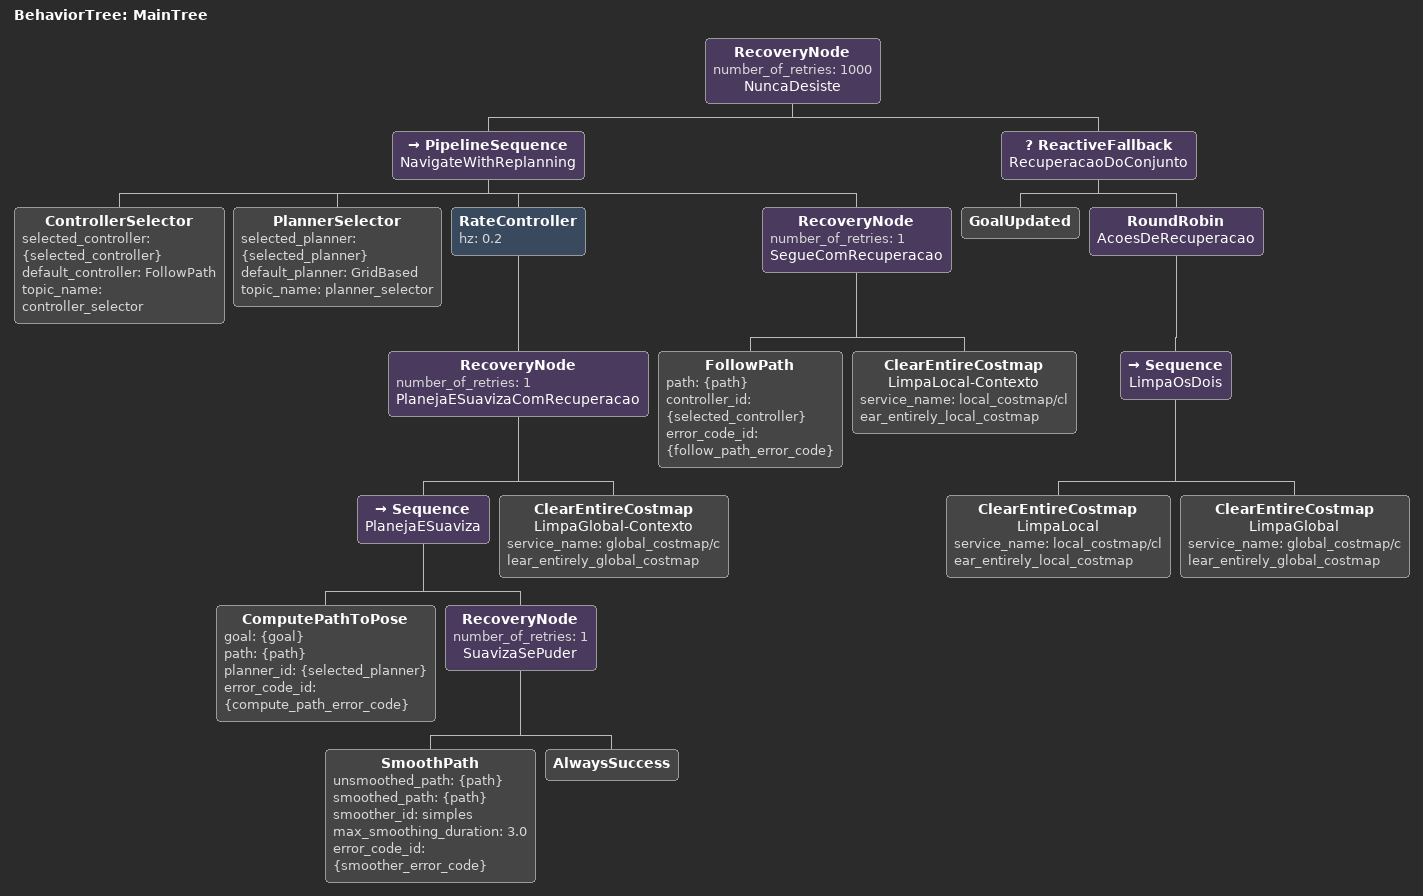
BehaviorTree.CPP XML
<root BTCPP_format="4" main_tree_to_execute="MainTree">
  <BehaviorTree ID="MainTree">
    <RecoveryNode number_of_retries="1000" name="NuncaDesiste">
      <PipelineSequence name="NavigateWithReplanning">
        <ControllerSelector selected_controller="{selected_controller}" default_controller="FollowPath" topic_name="controller_selector"/>
        <PlannerSelector selected_planner="{selected_planner}" default_planner="GridBased" topic_name="planner_selector"/>
        <!-- 19-08: plano a 1 Hz reintroduzia balanço mesmo quando a rota
             anterior seguia válida. O reflexo continua imediato; a rota
             global só é renovada a cada 5 s. -->
        <RateController hz="0.2">
          <RecoveryNode number_of_retries="1" name="PlanejaESuavizaComRecuperacao">
            <Sequence name="PlanejaESuaviza">
              <ComputePathToPose goal="{goal}" path="{path}" planner_id="{selected_planner}" error_code_id="{compute_path_error_code}"/>
              <!-- Falha do suavizador NÃO derruba o ciclo: o RecoveryNode devolve
                   sucesso deixando `{path}` como o planner o entregou. -->
              <RecoveryNode number_of_retries="1" name="SuavizaSePuder">
                <SmoothPath unsmoothed_path="{path}" smoothed_path="{path}" smoother_id="simples" max_smoothing_duration="3.0" error_code_id="{smoother_error_code}"/>
                <AlwaysSuccess/>
              </RecoveryNode>
            </Sequence>
            <ClearEntireCostmap name="LimpaGlobal-Contexto" service_name="global_costmap/clear_entirely_global_costmap"/>
          </RecoveryNode>
        </RateController>
        <RecoveryNode number_of_retries="1" name="SegueComRecuperacao">
          <FollowPath path="{path}" controller_id="{selected_controller}" error_code_id="{follow_path_error_code}"/>
          <ClearEntireCostmap name="LimpaLocal-Contexto" service_name="local_costmap/clear_entirely_local_costmap"/>
        </RecoveryNode>
      </PipelineSequence>
      <ReactiveFallback name="RecuperacaoDoConjunto">
        <GoalUpdated/>
        <RoundRobin name="AcoesDeRecuperacao">
          <Sequence name="LimpaOsDois">
            <ClearEntireCostmap name="LimpaLocal" service_name="local_costmap/clear_entirely_local_costmap"/>
            <ClearEntireCostmap name="LimpaGlobal" service_name="global_costmap/clear_entirely_global_costmap"/>
          </Sequence>
        </RoundRobin>
      </ReactiveFallback>
    </RecoveryNode>
  </BehaviorTree>
</root>
